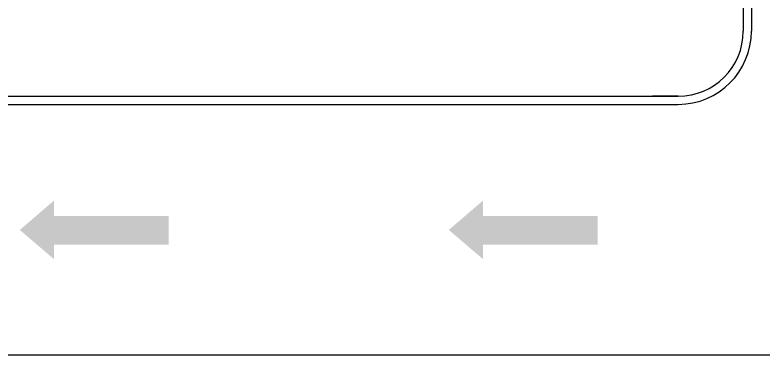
# Model space of a CAD drawing. Header units: inches. Extents: x 478327 to 492265, y -26791 to -22136.
# Drawn here: x 480045 to 480597, y -22847 to -22596 of the extents above; entities that cross this region are included whole.
import ezdxf

# ---------------------------------------------------------------- set-up
doc = ezdxf.new("R2010")
doc.units = ezdxf.units.IN
doc.header["$MEASUREMENT"] = 0
doc.layers.add('1-WALL-HAT', color=30, linetype='Continuous')
doc.layers.add('Parking', color=7, linetype='Continuous')

msp = doc.modelspace()

# ---------------------------------------------------------------- hatches: boundary and pattern name
at = {"layer": '1-WALL-HAT'}
h = msp.add_hatch(color=256, dxfattribs=at)
h.paths.add_polyline_path([(480158.255, -22744.001), (480148.558, -22744.004), (480148.555, -22765.192), (480158.255, -22765.192)])
h.paths.add_polyline_path([(480148.555, -22765.192), (480148.558, -22744.004), (480121.298, -22744.011), (480121.295, -22765.192)])
h.paths.add_polyline_path([(480119.935, -22744.012), (480095.206, -22744.018), (480095.206, -22765.192), (480119.932, -22765.192)])
h.paths.add_polyline_path([(480121.298, -22744.011), (480119.935, -22744.012), (480119.932, -22765.192), (480121.295, -22765.192)])
h.paths.add_polyline_path([(480073.662, -22744.024), (480073.71, -22732.557), (480048.387, -22754.32), (480073.56, -22775.787), (480073.56, -22765.192), (480095.206, -22765.192), (480095.206, -22744.018)])
h = msp.add_hatch(color=256, dxfattribs=at)
h.paths.add_polyline_path([(480474.943, -22744.001), (480465.247, -22744.004), (480465.243, -22765.192), (480474.943, -22765.192)])
h.paths.add_polyline_path([(480465.243, -22765.192), (480465.247, -22744.004), (480437.986, -22744.011), (480437.983, -22765.192)])
h.paths.add_polyline_path([(480436.623, -22744.012), (480411.894, -22744.018), (480411.894, -22765.192), (480436.62, -22765.192)])
h.paths.add_polyline_path([(480437.986, -22744.011), (480436.623, -22744.012), (480436.62, -22765.192), (480437.983, -22765.192)])
h.paths.add_polyline_path([(480390.351, -22744.024), (480390.398, -22732.557), (480365.075, -22754.32), (480390.248, -22775.787), (480390.248, -22765.192), (480411.894, -22765.192), (480411.894, -22744.018)])

# ---------------------------------------------------------------- linework, layer by layer
at = {"layer": 'Parking'}
for p, q in [((480582.447, -22588.688), (480582.447, -22607.688)), ((480588.447, -22588.688), (480588.447, -22607.688)), ((479502.037, -22655.688), (480534.447, -22655.688)), ((480534.447, -22655.688), (480515.447, -22655.688)), ((479508.037, -22661.688), (480534.447, -22661.688)), ((482298.957, -22846.538), (479508.037, -22846.538))]:
    msp.add_line(p, q, dxfattribs=at)
for radius in [48, 54]:
    msp.add_arc((480534.447, -22607.688), radius, 270, 0, dxfattribs=at)

doc.saveas('drawing.dxf')
